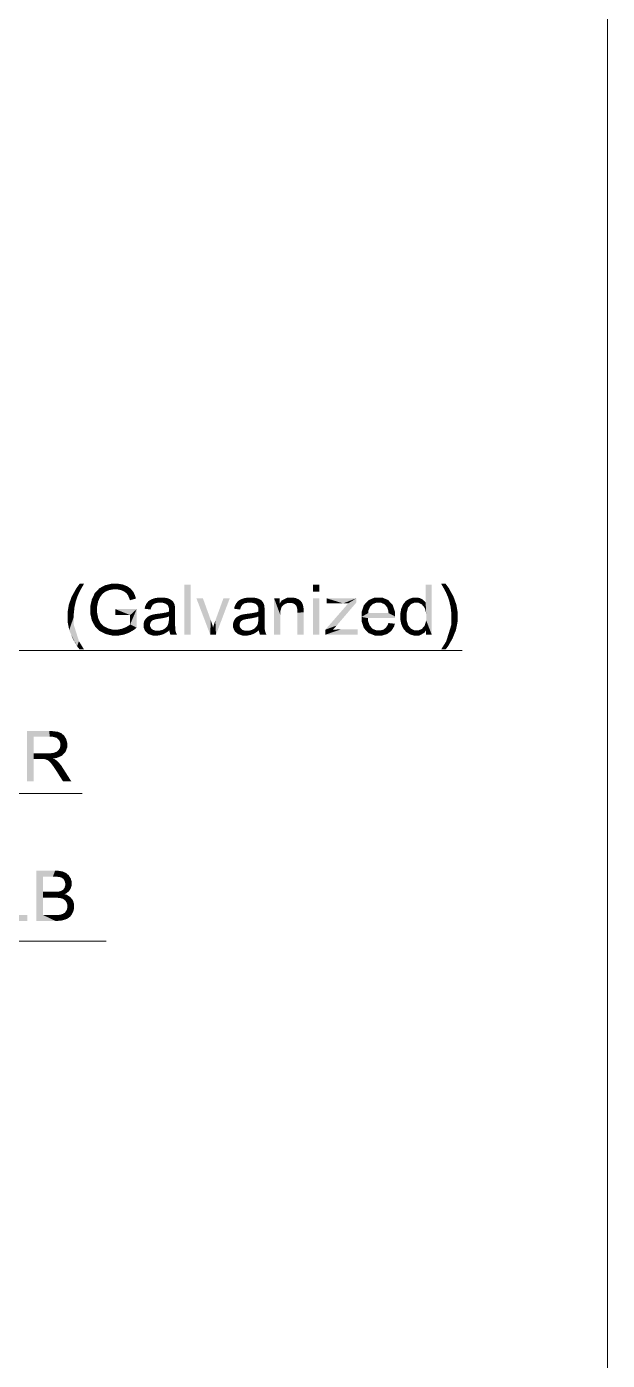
# Model space of a CAD drawing. Header units: millimetres. Extents: x 2 to 579, y 1 to 405.
# Drawn here: x 256.99 to 266.99, y 104.01 to 126.98 of the extents above; entities that cross this region are included whole.
import ezdxf

# ---------------------------------------------------------------- set-up
doc = ezdxf.new("R2010")
doc.units = ezdxf.units.MM
doc.linetypes.add('XKITLINE00', pattern=[0])
doc.layers.add('LinkedObject', color=7, linetype='Continuous', lineweight=0)

# ---------------------------------------------------------------- blocks, each defined once
blk = doc.blocks.new('*A4')
at = {"layer": 'LinkedObject'}
for points in [[(257.736, 117.085), (257.864, 117.167), (257.835, 117.082)], [(257.763, 117.16), (257.864, 117.167), (257.736, 117.085)], [(257.882, 117.207), (257.763, 117.16), (257.845, 117.308)], [(257.864, 117.167), (257.763, 117.16), (257.882, 117.207)], [(257.94, 117.321), (257.845, 117.308), (257.9, 117.382)], [(257.893, 117.233), (257.845, 117.308), (257.94, 117.321)], [(257.882, 117.207), (257.845, 117.308), (257.893, 117.233)], [(257.94, 117.321), (257.9, 117.382), (257.976, 117.382)], [(258.136, 117.168), (258.083, 116.995), (258.11, 117.113)], [(258.217, 117.073), (258.083, 116.995), (258.136, 117.168)], [(258.288, 117.33), (258.136, 117.168), (258.238, 117.303)], [(258.352, 117.25), (258.136, 117.168), (258.288, 117.33)], [(258.238, 117.303), (258.136, 117.168), (258.162, 117.222)], [(258.306, 117.218), (258.136, 117.168), (258.352, 117.25)], [(258.288, 117.199), (258.136, 117.168), (258.306, 117.218)], [(258.271, 117.179), (258.136, 117.168), (258.288, 117.199)], [(258.243, 117.136), (258.136, 117.168), (258.271, 117.179)], [(258.136, 117.168), (258.243, 117.136), (258.234, 117.113)], [(258.217, 117.073), (258.136, 117.168), (258.234, 117.113)], [(258.451, 117.383), (258.288, 117.33), (258.337, 117.356)], [(258.477, 117.285), (258.288, 117.33), (258.451, 117.383)], [(258.288, 117.33), (258.38, 117.261), (258.352, 117.25)], [(258.38, 117.261), (258.288, 117.33), (258.409, 117.273)], [(258.409, 117.273), (258.288, 117.33), (258.477, 117.285)], [(258.516, 117.285), (258.451, 117.383), (258.516, 117.383)], [(258.477, 117.285), (258.451, 117.383), (258.516, 117.285)], [(258.516, 117.383), (258.549, 117.285), (258.516, 117.285)], [(258.563, 117.383), (258.549, 117.285), (258.516, 117.383)], [(258.549, 117.285), (258.563, 117.383), (258.608, 117.274)], [(258.685, 117.353), (258.563, 117.383), (258.647, 117.368)], [(258.608, 117.274), (258.563, 117.383), (258.685, 117.353)], [(258.608, 117.274), (258.685, 117.353), (258.635, 117.263)], [(258.685, 117.353), (258.662, 117.251), (258.635, 117.263)], [(258.662, 117.251), (258.685, 117.353), (258.703, 117.221)], [(258.782, 117.295), (258.685, 117.353), (258.723, 117.337)], [(258.804, 117.268), (258.685, 117.353), (258.782, 117.295)], [(258.703, 117.221), (258.685, 117.353), (258.804, 117.268)], [(258.703, 117.221), (258.804, 117.268), (258.718, 117.202)], [(258.804, 117.268), (258.732, 117.183), (258.718, 117.202)], [(258.732, 117.183), (258.804, 117.268), (258.756, 117.131)], [(258.756, 117.131), (258.804, 117.268), (258.858, 117.17)], [(258.756, 117.131), (258.858, 117.17), (258.766, 117.098)], [(258.766, 117.098), (258.858, 117.17), (258.869, 117.127)], [(258.858, 117.17), (258.804, 117.268), (258.826, 117.241)], [(259.811, 117.368), (259.705, 116.504), (259.705, 117.368)], [(259.811, 116.504), (259.705, 116.504), (259.811, 117.368)], [(262.027, 117.368), (261.92, 117.246), (261.92, 117.368)], [(262.027, 117.246), (261.92, 117.246), (262.027, 117.368)], [(263.964, 117.368), (263.858, 117.058), (263.858, 117.368)], [(263.964, 117.368), (263.868, 116.872), (263.858, 117.058)], [(263.868, 116.872), (263.964, 117.368), (263.964, 116.504)], [(264.201, 117.382), (264.161, 117.32), (264.125, 117.382)], [(264.161, 117.32), (264.201, 117.382), (264.209, 117.232)], [(264.209, 117.232), (264.201, 117.382), (264.257, 117.308)], [(264.209, 117.232), (264.257, 117.308), (264.22, 117.205)], [(264.22, 117.205), (264.257, 117.308), (264.238, 117.165)], [(264.238, 117.165), (264.257, 117.308), (264.338, 117.16)], [(257.812, 116.983), (257.691, 116.887), (257.714, 117.021)], [(257.8, 116.872), (257.691, 116.887), (257.812, 116.983)], [(257.825, 117.038), (257.714, 117.021), (257.736, 117.085)], [(257.812, 116.983), (257.714, 117.021), (257.825, 117.038)], [(257.825, 117.038), (257.736, 117.085), (257.835, 117.082)], [(258.201, 116.986), (258.083, 116.995), (258.217, 117.073)], [(258.083, 116.995), (258.201, 116.986), (258.083, 116.932)], [(258.083, 116.932), (258.201, 116.986), (258.201, 116.939)], [(258.201, 116.881), (258.083, 116.932), (258.201, 116.939)], [(258.516, 116.945), (258.77, 116.843), (258.516, 116.843)], [(258.882, 116.945), (258.77, 116.843), (258.516, 116.945)], [(258.77, 116.682), (258.882, 116.945), (258.882, 116.624)], [(258.77, 116.843), (258.882, 116.945), (258.77, 116.682)], [(259.065, 117.059), (259.019, 116.952), (259.049, 117.039)], [(259.157, 117.017), (259.019, 116.952), (259.065, 117.059)], [(259.049, 117.039), (259.019, 116.952), (259.026, 116.985)], [(259.131, 116.971), (259.019, 116.952), (259.157, 117.017)], [(259.019, 116.952), (259.131, 116.971), (259.123, 116.938)], [(259.082, 117.08), (259.193, 117.043), (259.065, 117.059)], [(259.157, 117.017), (259.065, 117.059), (259.175, 117.03)], [(259.175, 117.03), (259.065, 117.059), (259.193, 117.043)], [(259.129, 117.111), (259.193, 117.043), (259.082, 117.08)], [(259.159, 117.122), (259.193, 117.043), (259.129, 117.111)], [(259.261, 117.145), (259.159, 117.122), (259.19, 117.133)], [(259.248, 117.056), (259.159, 117.122), (259.261, 117.145)], [(259.193, 117.043), (259.159, 117.122), (259.248, 117.056)], [(259.248, 117.056), (259.261, 117.145), (259.286, 117.056)], [(259.286, 117.056), (259.261, 117.145), (259.326, 117.056)], [(259.301, 117.145), (259.326, 117.056), (259.261, 117.145)], [(259.406, 117.135), (259.301, 117.145), (259.341, 117.145)], [(259.431, 117.126), (259.301, 117.145), (259.406, 117.135)], [(259.386, 117.038), (259.301, 117.145), (259.431, 117.126)], [(259.326, 117.056), (259.301, 117.145), (259.386, 117.038)], [(259.386, 117.038), (259.431, 117.126), (259.406, 117.021)], [(259.406, 117.021), (259.431, 117.126), (259.421, 117.007)], [(259.431, 117.126), (259.436, 116.962), (259.421, 117.007)], [(259.505, 117.078), (259.436, 116.962), (259.431, 117.126)], [(259.493, 117.092), (259.431, 117.126), (259.456, 117.116)], [(259.505, 117.078), (259.431, 117.126), (259.493, 117.092)], [(259.517, 117.064), (259.436, 116.962), (259.505, 117.078)], [(259.533, 117.028), (259.436, 116.962), (259.517, 117.064)], [(259.538, 117.006), (259.436, 116.962), (259.533, 117.028)], [(259.436, 116.962), (259.538, 117.006), (259.541, 116.992)], [(259.436, 116.962), (259.541, 116.992), (259.436, 116.929)], [(259.436, 116.929), (259.541, 116.992), (259.436, 116.926)], [(259.436, 116.926), (259.541, 116.992), (259.436, 116.913)], [(259.436, 116.913), (259.541, 116.992), (259.436, 116.902)], [(259.436, 116.902), (259.541, 116.992), (259.436, 116.819)], [(259.543, 116.943), (259.436, 116.819), (259.541, 116.992)], [(259.543, 116.908), (259.436, 116.819), (259.543, 116.943)], [(260.023, 117.131), (260.149, 116.504), (259.911, 117.131)], [(260.158, 116.756), (260.149, 116.504), (260.023, 117.131)], [(260.485, 117.131), (260.237, 116.748), (260.376, 117.131)], [(260.248, 116.504), (260.237, 116.748), (260.485, 117.131)], [(260.607, 117.059), (260.56, 116.952), (260.591, 117.039)], [(260.699, 117.017), (260.56, 116.952), (260.607, 117.059)], [(260.591, 117.039), (260.56, 116.952), (260.567, 116.985)], [(260.673, 116.971), (260.56, 116.952), (260.699, 117.017)], [(260.56, 116.952), (260.673, 116.971), (260.664, 116.938)], [(260.623, 117.08), (260.734, 117.043), (260.607, 117.059)], [(260.699, 117.017), (260.607, 117.059), (260.717, 117.03)], [(260.717, 117.03), (260.607, 117.059), (260.734, 117.043)], [(260.67, 117.111), (260.734, 117.043), (260.623, 117.08)], [(260.701, 117.122), (260.734, 117.043), (260.67, 117.111)], [(260.802, 117.145), (260.701, 117.122), (260.731, 117.133)], [(260.79, 117.056), (260.701, 117.122), (260.802, 117.145)], [(260.734, 117.043), (260.701, 117.122), (260.79, 117.056)], [(260.79, 117.056), (260.802, 117.145), (260.827, 117.056)], [(260.827, 117.056), (260.802, 117.145), (260.867, 117.056)], [(260.843, 117.145), (260.867, 117.056), (260.802, 117.145)], [(260.948, 117.135), (260.843, 117.145), (260.883, 117.145)], [(260.973, 117.126), (260.843, 117.145), (260.948, 117.135)], [(260.927, 117.038), (260.843, 117.145), (260.973, 117.126)], [(260.867, 117.056), (260.843, 117.145), (260.927, 117.038)], [(260.927, 117.038), (260.973, 117.126), (260.948, 117.021)], [(260.948, 117.021), (260.973, 117.126), (260.963, 117.007)], [(260.973, 117.126), (260.978, 116.962), (260.963, 117.007)], [(261.046, 117.078), (260.978, 116.962), (260.973, 117.126)], [(261.035, 117.092), (260.973, 117.126), (260.998, 117.116)], [(261.046, 117.078), (260.973, 117.126), (261.035, 117.092)], [(260.978, 116.926), (261.082, 116.992), (260.977, 116.913)], [(260.977, 116.913), (261.082, 116.992), (260.977, 116.902)], [(260.977, 116.902), (261.082, 116.992), (260.978, 116.819)], [(261.058, 117.064), (260.978, 116.962), (261.046, 117.078)], [(261.075, 117.028), (260.978, 116.962), (261.058, 117.064)], [(261.079, 117.006), (260.978, 116.962), (261.075, 117.028)], [(260.978, 116.962), (261.079, 117.006), (261.082, 116.992)], [(260.978, 116.962), (261.082, 116.992), (260.978, 116.929)], [(260.978, 116.929), (261.082, 116.992), (260.978, 116.926)], [(261.085, 116.943), (260.978, 116.819), (261.082, 116.992)], [(261.085, 116.908), (260.978, 116.819), (261.085, 116.943)], [(261.249, 117.131), (261.355, 116.846), (261.249, 116.504)], [(261.355, 116.846), (261.249, 117.131), (261.355, 116.907)], [(261.38, 116.988), (261.249, 117.131), (261.345, 117.042)], [(261.355, 116.907), (261.249, 117.131), (261.38, 116.988)], [(261.345, 117.042), (261.249, 117.131), (261.345, 117.131)], [(261.379, 117.093), (261.429, 117.031), (261.345, 117.042)], [(261.345, 117.042), (261.429, 117.031), (261.38, 116.988)], [(261.544, 117.145), (261.379, 117.093), (261.479, 117.145)], [(261.487, 117.053), (261.379, 117.093), (261.544, 117.145)], [(261.429, 117.031), (261.379, 117.093), (261.487, 117.053)], [(261.487, 117.053), (261.544, 117.145), (261.521, 117.053)], [(261.521, 117.053), (261.544, 117.145), (261.542, 117.053)], [(261.544, 117.145), (261.579, 117.043), (261.542, 117.053)], [(261.572, 117.145), (261.579, 117.043), (261.544, 117.145)], [(261.624, 117.134), (261.579, 117.043), (261.572, 117.145)], [(261.647, 117.124), (261.579, 117.043), (261.624, 117.134)], [(261.579, 117.043), (261.647, 117.124), (261.595, 117.034)], [(261.647, 117.124), (261.61, 117.024), (261.595, 117.034)], [(261.61, 117.024), (261.647, 117.124), (261.632, 116.999)], [(261.632, 116.999), (261.647, 117.124), (261.718, 117.071)], [(261.718, 117.071), (261.638, 116.982), (261.632, 116.999)], [(261.73, 117.054), (261.638, 116.982), (261.718, 117.071)], [(261.746, 117.015), (261.638, 116.982), (261.73, 117.054)], [(261.638, 116.982), (261.746, 117.015), (261.644, 116.966)], [(261.644, 116.966), (261.746, 117.015), (261.751, 116.992)], [(261.751, 116.992), (261.651, 116.918), (261.644, 116.966)], [(261.706, 117.087), (261.647, 117.124), (261.671, 117.114)], [(261.718, 117.071), (261.647, 117.124), (261.706, 117.087)], [(261.754, 116.978), (261.651, 116.918), (261.751, 116.992)], [(261.757, 116.926), (261.651, 116.918), (261.754, 116.978)], [(262.027, 117.131), (261.92, 116.504), (261.92, 117.131)], [(262.027, 116.504), (261.92, 116.504), (262.027, 117.131)], [(262.666, 117.131), (262.131, 116.591), (262.529, 117.048)], [(262.666, 117.06), (262.131, 116.591), (262.666, 117.131)], [(262.327, 116.663), (262.131, 116.591), (262.666, 117.06)], [(262.155, 117.131), (262.41, 117.044), (262.155, 117.044)], [(262.436, 117.044), (262.155, 117.131), (262.666, 117.131)], [(262.41, 117.044), (262.155, 117.131), (262.436, 117.044)], [(262.436, 117.044), (262.666, 117.131), (262.495, 117.046)], [(262.495, 117.046), (262.666, 117.131), (262.529, 117.048)], [(262.836, 117.057), (262.755, 116.891), (262.795, 117.014)], [(262.9, 116.984), (262.755, 116.891), (262.836, 117.057)], [(262.872, 116.918), (262.755, 116.891), (262.9, 116.984)], [(262.982, 117.145), (262.836, 117.057), (262.877, 117.101)], [(263.047, 117.145), (262.836, 117.057), (262.982, 117.145)], [(263.011, 117.057), (262.836, 117.057), (263.047, 117.145)], [(262.836, 117.057), (262.925, 117.008), (262.9, 116.984)], [(262.925, 117.008), (262.836, 117.057), (262.95, 117.033)], [(262.95, 117.033), (262.836, 117.057), (263.011, 117.057)], [(263.011, 117.057), (263.047, 117.145), (263.048, 117.057)], [(263.047, 117.145), (263.088, 117.057), (263.048, 117.057)], [(263.212, 117.102), (263.047, 117.145), (263.11, 117.145)], [(263.252, 117.059), (263.047, 117.145), (263.212, 117.102)], [(263.153, 117.027), (263.047, 117.145), (263.252, 117.059)], [(263.088, 117.057), (263.047, 117.145), (263.153, 117.027)], [(263.153, 117.027), (263.252, 117.059), (263.179, 116.996)], [(263.252, 117.059), (263.195, 116.976), (263.179, 116.996)], [(263.195, 116.976), (263.252, 117.059), (263.215, 116.917)], [(263.215, 116.917), (263.252, 117.059), (263.331, 116.896)], [(263.331, 116.896), (263.252, 117.059), (263.291, 117.016)], [(263.453, 116.987), (263.422, 116.817), (263.437, 116.949)], [(263.554, 116.97), (263.422, 116.817), (263.453, 116.987)], [(263.531, 116.879), (263.422, 116.817), (263.554, 116.97)], [(263.437, 116.949), (263.422, 116.817), (263.422, 116.864)], [(263.469, 117.025), (263.578, 116.999), (263.453, 116.987)], [(263.453, 116.987), (263.578, 116.999), (263.554, 116.97)], [(263.515, 117.084), (263.578, 116.999), (263.469, 117.025)], [(263.602, 117.028), (263.515, 117.084), (263.547, 117.104)], [(263.578, 116.999), (263.515, 117.084), (263.602, 117.028)], [(263.578, 117.124), (263.661, 117.056), (263.547, 117.104)], [(263.547, 117.104), (263.661, 117.056), (263.602, 117.028)], [(263.647, 117.145), (263.661, 117.056), (263.578, 117.124)], [(263.686, 117.145), (263.661, 117.056), (263.647, 117.145)], [(263.661, 117.056), (263.686, 117.145), (263.696, 117.056)], [(263.686, 117.145), (263.732, 117.056), (263.696, 117.056)], [(263.714, 117.145), (263.732, 117.056), (263.686, 117.145)], [(263.764, 117.133), (263.732, 117.056), (263.714, 117.145)], [(263.786, 117.121), (263.732, 117.056), (263.764, 117.133)], [(263.786, 117.121), (263.793, 117.026), (263.732, 117.056)], [(263.808, 117.109), (263.793, 117.026), (263.786, 117.121)], [(263.844, 117.077), (263.793, 117.026), (263.808, 117.109)], [(263.858, 117.058), (263.793, 117.026), (263.844, 117.077)], [(263.793, 117.026), (263.858, 117.058), (263.818, 116.996)], [(263.818, 116.996), (263.858, 117.058), (263.843, 116.966)], [(263.858, 117.058), (263.868, 116.872), (263.843, 116.966)], [(264.238, 117.165), (264.338, 117.16), (264.266, 117.08)], [(264.266, 117.08), (264.338, 117.16), (264.365, 117.085)], [(264.266, 117.08), (264.365, 117.085), (264.276, 117.036)], [(264.276, 117.036), (264.365, 117.085), (264.289, 116.981)], [(264.289, 116.981), (264.365, 117.085), (264.388, 117.021)], [(264.289, 116.981), (264.388, 117.021), (264.301, 116.872)], [(264.301, 116.872), (264.388, 117.021), (264.41, 116.887)], [(257.691, 116.887), (257.8, 116.872), (257.691, 116.817)], [(257.691, 116.817), (257.8, 116.872), (257.8, 116.816)], [(257.691, 116.817), (257.8, 116.816), (257.691, 116.737)], [(257.691, 116.737), (257.8, 116.816), (257.721, 116.584)], [(257.721, 116.584), (257.8, 116.816), (257.752, 116.509)], [(257.752, 116.509), (257.8, 116.816), (257.8, 116.675)], [(258.083, 116.932), (258.136, 116.702), (258.083, 116.869)], [(258.201, 116.881), (258.136, 116.702), (258.083, 116.932)], [(258.083, 116.869), (258.136, 116.702), (258.11, 116.753)], [(258.221, 116.785), (258.136, 116.702), (258.201, 116.881)], [(258.136, 116.702), (258.221, 116.785), (258.24, 116.746)], [(258.26, 116.707), (258.136, 116.702), (258.24, 116.746)], [(258.26, 116.707), (258.293, 116.544), (258.136, 116.702)], [(258.318, 116.649), (258.293, 116.544), (258.26, 116.707)], [(259.022, 116.754), (259.001, 116.67), (259.011, 116.735)], [(259.121, 116.712), (259.001, 116.67), (259.022, 116.754)], [(259.011, 116.735), (259.001, 116.67), (259.001, 116.693)], [(259.114, 116.686), (259.001, 116.67), (259.121, 116.712)], [(259.032, 116.773), (259.129, 116.723), (259.022, 116.754)], [(259.022, 116.754), (259.129, 116.723), (259.121, 116.712)], [(259.059, 116.803), (259.129, 116.723), (259.032, 116.773)], [(259.136, 116.734), (259.059, 116.803), (259.076, 116.815)], [(259.129, 116.723), (259.059, 116.803), (259.136, 116.734)], [(259.093, 116.826), (259.157, 116.752), (259.076, 116.815)], [(259.076, 116.815), (259.157, 116.752), (259.136, 116.734)], [(259.131, 116.843), (259.157, 116.752), (259.093, 116.826)], [(259.153, 116.849), (259.157, 116.752), (259.131, 116.843)], [(259.168, 116.853), (259.184, 116.763), (259.153, 116.849)], [(259.157, 116.752), (259.153, 116.849), (259.171, 116.757)], [(259.171, 116.757), (259.153, 116.849), (259.184, 116.763)], [(259.215, 116.861), (259.23, 116.774), (259.168, 116.853)], [(259.168, 116.853), (259.23, 116.774), (259.184, 116.763)], [(259.247, 116.865), (259.263, 116.779), (259.215, 116.861)], [(259.215, 116.861), (259.263, 116.779), (259.23, 116.774)], [(259.311, 116.873), (259.321, 116.787), (259.247, 116.865)], [(259.247, 116.865), (259.321, 116.787), (259.263, 116.779)], [(259.405, 116.891), (259.436, 116.819), (259.311, 116.873)], [(259.311, 116.873), (259.436, 116.819), (259.321, 116.787)], [(259.321, 116.787), (259.436, 116.819), (259.407, 116.807)], [(259.436, 116.902), (259.436, 116.819), (259.405, 116.891)], [(259.427, 116.692), (259.543, 116.767), (259.543, 116.693)], [(259.436, 116.745), (259.543, 116.767), (259.427, 116.692)], [(259.543, 116.908), (259.436, 116.78), (259.436, 116.819)], [(259.543, 116.767), (259.436, 116.78), (259.543, 116.908)], [(259.543, 116.767), (259.436, 116.745), (259.436, 116.78)], [(260.169, 116.725), (260.149, 116.504), (260.158, 116.756)], [(260.189, 116.662), (260.149, 116.504), (260.169, 116.725)], [(260.225, 116.714), (260.248, 116.504), (260.205, 116.654)], [(260.237, 116.748), (260.248, 116.504), (260.225, 116.714)], [(260.563, 116.754), (260.542, 116.67), (260.553, 116.735)], [(260.663, 116.712), (260.542, 116.67), (260.563, 116.754)], [(260.553, 116.735), (260.542, 116.67), (260.542, 116.693)], [(260.655, 116.686), (260.542, 116.67), (260.663, 116.712)], [(260.573, 116.773), (260.67, 116.723), (260.563, 116.754)], [(260.563, 116.754), (260.67, 116.723), (260.663, 116.712)], [(260.601, 116.803), (260.67, 116.723), (260.573, 116.773)], [(260.677, 116.734), (260.601, 116.803), (260.618, 116.815)], [(260.67, 116.723), (260.601, 116.803), (260.677, 116.734)], [(260.635, 116.826), (260.698, 116.752), (260.618, 116.815)], [(260.618, 116.815), (260.698, 116.752), (260.677, 116.734)], [(260.673, 116.843), (260.698, 116.752), (260.635, 116.826)], [(260.694, 116.849), (260.698, 116.752), (260.673, 116.843)], [(260.71, 116.853), (260.725, 116.763), (260.694, 116.849)], [(260.698, 116.752), (260.694, 116.849), (260.712, 116.757)], [(260.712, 116.757), (260.694, 116.849), (260.725, 116.763)], [(260.757, 116.861), (260.772, 116.774), (260.71, 116.853)], [(260.71, 116.853), (260.772, 116.774), (260.725, 116.763)], [(260.788, 116.865), (260.804, 116.779), (260.757, 116.861)], [(260.757, 116.861), (260.804, 116.779), (260.772, 116.774)], [(260.852, 116.873), (260.862, 116.787), (260.788, 116.865)], [(260.788, 116.865), (260.862, 116.787), (260.804, 116.779)], [(260.947, 116.891), (260.978, 116.819), (260.852, 116.873)], [(260.852, 116.873), (260.978, 116.819), (260.862, 116.787)], [(260.862, 116.787), (260.978, 116.819), (260.949, 116.807)], [(260.977, 116.902), (260.978, 116.819), (260.947, 116.891)], [(260.968, 116.692), (261.085, 116.767), (261.085, 116.693)], [(260.977, 116.745), (261.085, 116.767), (260.968, 116.692)], [(261.085, 116.908), (260.977, 116.78), (260.978, 116.819)], [(261.085, 116.767), (260.977, 116.78), (261.085, 116.908)], [(261.085, 116.767), (260.977, 116.745), (260.977, 116.78)], [(261.249, 116.504), (261.355, 116.846), (261.355, 116.504)], [(261.757, 116.926), (261.651, 116.885), (261.651, 116.918)], [(261.757, 116.889), (261.651, 116.885), (261.757, 116.926)], [(261.651, 116.504), (261.757, 116.889), (261.757, 116.504)], [(261.651, 116.885), (261.757, 116.889), (261.651, 116.504)], [(262.755, 116.891), (262.872, 116.918), (262.87, 116.878)], [(262.87, 116.878), (262.755, 116.812), (262.755, 116.891)], [(262.87, 116.878), (263.331, 116.819), (262.755, 116.812)], [(263.331, 116.814), (262.755, 116.812), (263.331, 116.819)], [(263.331, 116.8), (262.755, 116.812), (263.331, 116.814)], [(262.755, 116.812), (262.835, 116.575), (262.755, 116.736)], [(262.867, 116.739), (262.835, 116.575), (262.755, 116.812)], [(262.867, 116.739), (262.755, 116.812), (262.864, 116.79)], [(263.331, 116.79), (262.755, 116.812), (263.331, 116.8)], [(262.864, 116.79), (262.755, 116.812), (263.331, 116.79)], [(262.755, 116.736), (262.835, 116.575), (262.795, 116.617)], [(262.896, 116.66), (262.835, 116.575), (262.867, 116.739)], [(263.219, 116.878), (263.331, 116.819), (262.87, 116.878)], [(263.328, 116.693), (263.206, 116.673), (263.218, 116.706)], [(263.215, 116.917), (263.331, 116.896), (263.219, 116.878)], [(263.331, 116.819), (263.219, 116.878), (263.331, 116.896)], [(263.422, 116.817), (263.531, 116.879), (263.531, 116.817)], [(263.422, 116.817), (263.531, 116.757), (263.422, 116.769)], [(263.531, 116.757), (263.422, 116.817), (263.531, 116.817)], [(263.422, 116.769), (263.531, 116.757), (263.439, 116.684)], [(263.439, 116.684), (263.531, 116.757), (263.456, 116.647)], [(263.456, 116.647), (263.531, 116.757), (263.556, 116.667)], [(263.868, 116.75), (263.964, 116.504), (263.843, 116.663)], [(263.868, 116.872), (263.964, 116.504), (263.868, 116.808)], [(263.868, 116.808), (263.964, 116.504), (263.868, 116.75)], [(264.301, 116.816), (264.41, 116.887), (264.41, 116.817)], [(264.301, 116.872), (264.41, 116.887), (264.301, 116.816)], [(264.301, 116.816), (264.41, 116.817), (264.301, 116.675)], [(264.41, 116.737), (264.301, 116.675), (264.41, 116.817)], [(264.38, 116.584), (264.301, 116.675), (264.41, 116.737)], [(257.8, 116.675), (257.856, 116.306), (257.752, 116.509)], [(257.752, 116.509), (257.856, 116.306), (257.782, 116.435)], [(257.888, 116.392), (257.856, 116.306), (257.8, 116.675)], [(258.136, 116.702), (258.293, 116.544), (258.163, 116.65)], [(258.163, 116.65), (258.293, 116.544), (258.241, 116.571)], [(258.293, 116.544), (258.318, 116.649), (258.356, 116.63)], [(258.394, 116.611), (258.293, 116.544), (258.356, 116.63)], [(258.394, 116.611), (258.525, 116.49), (258.293, 116.544)], [(258.293, 116.544), (258.525, 116.49), (258.345, 116.517)], [(258.345, 116.517), (258.525, 116.49), (258.461, 116.49)], [(258.475, 116.592), (258.525, 116.49), (258.394, 116.611)], [(258.525, 116.49), (258.475, 116.592), (258.518, 116.592)], [(258.518, 116.592), (258.572, 116.49), (258.525, 116.49)], [(258.555, 116.592), (258.572, 116.49), (258.518, 116.592)], [(258.627, 116.607), (258.664, 116.507), (258.555, 116.592)], [(258.555, 116.592), (258.664, 116.507), (258.572, 116.49)], [(258.709, 116.523), (258.627, 116.607), (258.663, 116.621)], [(258.664, 116.507), (258.627, 116.607), (258.709, 116.523)], [(258.698, 116.635), (258.753, 116.54), (258.663, 116.621)], [(258.663, 116.621), (258.753, 116.54), (258.709, 116.523)], [(258.752, 116.666), (258.882, 116.624), (258.698, 116.635)], [(258.698, 116.635), (258.882, 116.624), (258.753, 116.54)], [(258.77, 116.682), (258.882, 116.624), (258.752, 116.666)], [(258.753, 116.54), (258.882, 116.624), (258.84, 116.591)], [(259.001, 116.67), (259.114, 116.686), (259.114, 116.672)], [(259.114, 116.651), (259.001, 116.67), (259.114, 116.672)], [(259.001, 116.67), (259.114, 116.651), (259.001, 116.63)], [(259.001, 116.63), (259.114, 116.651), (259.028, 116.566)], [(259.028, 116.566), (259.114, 116.651), (259.056, 116.541)], [(259.056, 116.541), (259.114, 116.651), (259.13, 116.616)], [(259.13, 116.616), (259.084, 116.516), (259.056, 116.541)], [(259.146, 116.602), (259.084, 116.516), (259.13, 116.616)], [(259.162, 116.588), (259.084, 116.516), (259.146, 116.602)], [(259.084, 116.516), (259.162, 116.588), (259.163, 116.49)], [(259.214, 116.49), (259.162, 116.588), (259.209, 116.573)], [(259.163, 116.49), (259.162, 116.588), (259.214, 116.49)], [(259.209, 116.573), (259.246, 116.49), (259.214, 116.49)], [(259.24, 116.573), (259.246, 116.49), (259.209, 116.573)], [(259.27, 116.573), (259.246, 116.49), (259.24, 116.573)], [(259.246, 116.49), (259.27, 116.573), (259.304, 116.501)], [(259.331, 116.511), (259.27, 116.573), (259.325, 116.587)], [(259.304, 116.501), (259.27, 116.573), (259.331, 116.511)], [(259.445, 116.581), (259.325, 116.587), (259.349, 116.6)], [(259.415, 116.556), (259.325, 116.587), (259.445, 116.581)], [(259.358, 116.521), (259.325, 116.587), (259.415, 116.556)], [(259.331, 116.511), (259.325, 116.587), (259.358, 116.521)], [(259.372, 116.614), (259.547, 116.599), (259.349, 116.6)], [(259.547, 116.599), (259.445, 116.581), (259.349, 116.6)], [(259.372, 116.614), (259.543, 116.693), (259.547, 116.599)], [(259.407, 116.65), (259.543, 116.693), (259.372, 116.614)], [(259.419, 116.674), (259.543, 116.693), (259.407, 116.65)], [(259.543, 116.693), (259.419, 116.674), (259.427, 116.692)], [(259.445, 116.581), (259.547, 116.599), (259.447, 116.559)], [(259.447, 116.559), (259.547, 116.599), (259.55, 116.58)], [(259.55, 116.58), (259.458, 116.521), (259.447, 116.559)], [(259.554, 116.56), (259.458, 116.521), (259.55, 116.58)], [(259.554, 116.56), (259.466, 116.504), (259.458, 116.521)], [(259.567, 116.522), (259.466, 116.504), (259.554, 116.56)], [(259.466, 116.504), (259.567, 116.522), (259.577, 116.504)], [(260.198, 116.629), (260.149, 116.504), (260.189, 116.662)], [(260.198, 116.629), (260.248, 116.504), (260.149, 116.504)], [(260.205, 116.654), (260.248, 116.504), (260.198, 116.629)], [(260.542, 116.67), (260.655, 116.686), (260.655, 116.672)], [(260.655, 116.651), (260.542, 116.67), (260.655, 116.672)], [(260.542, 116.67), (260.655, 116.651), (260.542, 116.63)], [(260.542, 116.63), (260.655, 116.651), (260.57, 116.566)], [(260.57, 116.566), (260.655, 116.651), (260.597, 116.541)], [(260.597, 116.541), (260.655, 116.651), (260.671, 116.616)], [(260.671, 116.616), (260.625, 116.516), (260.597, 116.541)], [(260.687, 116.602), (260.625, 116.516), (260.671, 116.616)], [(260.703, 116.588), (260.625, 116.516), (260.687, 116.602)], [(260.625, 116.516), (260.703, 116.588), (260.704, 116.49)], [(260.756, 116.49), (260.703, 116.588), (260.75, 116.573)], [(260.704, 116.49), (260.703, 116.588), (260.756, 116.49)], [(260.75, 116.573), (260.787, 116.49), (260.756, 116.49)], [(260.781, 116.573), (260.787, 116.49), (260.75, 116.573)], [(260.812, 116.573), (260.787, 116.49), (260.781, 116.573)], [(260.787, 116.49), (260.812, 116.573), (260.845, 116.501)], [(260.873, 116.511), (260.812, 116.573), (260.866, 116.587)], [(260.845, 116.501), (260.812, 116.573), (260.873, 116.511)], [(260.986, 116.581), (260.866, 116.587), (260.89, 116.6)], [(260.957, 116.556), (260.866, 116.587), (260.986, 116.581)], [(260.9, 116.521), (260.866, 116.587), (260.957, 116.556)], [(260.873, 116.511), (260.866, 116.587), (260.9, 116.521)], [(260.914, 116.614), (261.088, 116.599), (260.89, 116.6)], [(261.088, 116.599), (260.986, 116.581), (260.89, 116.6)], [(260.914, 116.614), (261.085, 116.693), (261.088, 116.599)], [(260.949, 116.65), (261.085, 116.693), (260.914, 116.614)], [(260.96, 116.674), (261.085, 116.693), (260.949, 116.65)], [(261.085, 116.693), (260.96, 116.674), (260.968, 116.692)], [(260.986, 116.581), (261.088, 116.599), (260.989, 116.559)], [(260.989, 116.559), (261.088, 116.599), (261.092, 116.58)], [(261.092, 116.58), (260.999, 116.521), (260.989, 116.559)], [(261.095, 116.56), (260.999, 116.521), (261.092, 116.58)], [(261.095, 116.56), (261.008, 116.504), (260.999, 116.521)], [(261.108, 116.522), (261.008, 116.504), (261.095, 116.56)], [(261.008, 116.504), (261.108, 116.522), (261.118, 116.504)], [(262.327, 116.663), (262.131, 116.504), (262.131, 116.591)], [(262.262, 116.591), (262.131, 116.504), (262.327, 116.663)], [(262.131, 116.504), (262.396, 116.596), (262.685, 116.504)], [(262.396, 116.596), (262.131, 116.504), (262.365, 116.596)], [(262.365, 116.596), (262.131, 116.504), (262.298, 116.593)], [(262.298, 116.593), (262.131, 116.504), (262.262, 116.591)], [(262.685, 116.504), (262.396, 116.596), (262.685, 116.596)], [(262.835, 116.575), (262.896, 116.66), (262.875, 116.533)], [(262.922, 116.632), (262.875, 116.533), (262.896, 116.66)], [(262.948, 116.605), (262.875, 116.533), (262.922, 116.632)], [(262.948, 116.605), (263.053, 116.49), (262.875, 116.533)], [(262.875, 116.533), (263.053, 116.49), (262.984, 116.49)], [(263.014, 116.578), (263.053, 116.49), (262.948, 116.605)], [(263.053, 116.578), (263.053, 116.49), (263.014, 116.578)], [(263.082, 116.578), (263.232, 116.544), (263.053, 116.49)], [(263.082, 116.578), (263.053, 116.49), (263.053, 116.578)], [(263.053, 116.49), (263.232, 116.544), (263.107, 116.49)], [(263.132, 116.593), (263.232, 116.544), (263.082, 116.578)], [(263.107, 116.49), (263.232, 116.544), (263.197, 116.517)], [(263.152, 116.608), (263.267, 116.57), (263.132, 116.593)], [(263.232, 116.544), (263.132, 116.593), (263.267, 116.57)], [(263.173, 116.624), (263.267, 116.57), (263.152, 116.608)], [(263.173, 116.624), (263.328, 116.693), (263.267, 116.57)], [(263.206, 116.673), (263.328, 116.693), (263.173, 116.624)], [(263.267, 116.57), (263.328, 116.693), (263.315, 116.645)], [(263.556, 116.667), (263.522, 116.552), (263.456, 116.647)], [(263.456, 116.647), (263.522, 116.552), (263.474, 116.61)], [(263.581, 116.637), (263.522, 116.552), (263.556, 116.667)], [(263.522, 116.552), (263.581, 116.637), (263.554, 116.532)], [(263.554, 116.532), (263.581, 116.637), (263.607, 116.607)], [(263.607, 116.607), (263.691, 116.49), (263.554, 116.532)], [(263.554, 116.532), (263.691, 116.49), (263.585, 116.511)], [(263.585, 116.511), (263.691, 116.49), (263.654, 116.49)], [(263.667, 116.578), (263.691, 116.49), (263.607, 116.607)], [(263.691, 116.49), (263.667, 116.578), (263.701, 116.578)], [(263.691, 116.49), (263.866, 116.584), (263.749, 116.49)], [(263.736, 116.578), (263.866, 116.584), (263.691, 116.49)], [(263.736, 116.578), (263.691, 116.49), (263.701, 116.578)], [(263.795, 116.606), (263.866, 116.584), (263.736, 116.578)], [(263.749, 116.49), (263.866, 116.584), (263.836, 116.537)], [(263.866, 116.584), (263.795, 116.606), (263.819, 116.635)], [(263.843, 116.663), (263.866, 116.584), (263.819, 116.635)], [(263.843, 116.663), (263.964, 116.504), (263.866, 116.584)], [(263.866, 116.584), (263.964, 116.504), (263.866, 116.504)], [(264.301, 116.675), (264.349, 116.509), (264.213, 116.392)], [(264.213, 116.392), (264.349, 116.509), (264.245, 116.306)], [(264.245, 116.306), (264.349, 116.509), (264.319, 116.435)], [(264.349, 116.509), (264.301, 116.675), (264.38, 116.584)], [(257.856, 116.306), (257.888, 116.392), (257.9, 116.25)], [(257.9, 116.25), (257.888, 116.392), (257.976, 116.25)], [(264.213, 116.392), (264.245, 116.306), (264.125, 116.25)], [(264.125, 116.25), (264.245, 116.306), (264.201, 116.25)], [(257.11, 114.462), (256.996, 113.979), (256.996, 114.843)], [(256.996, 114.843), (257.11, 114.748), (257.11, 114.462)], [(257.383, 114.748), (256.996, 114.843), (257.379, 114.843)], [(257.11, 114.748), (256.996, 114.843), (257.383, 114.748)], [(257.379, 114.843), (257.431, 114.748), (257.383, 114.748)], [(257.524, 114.832), (257.379, 114.843), (257.436, 114.843)], [(257.554, 114.82), (257.379, 114.843), (257.524, 114.832)], [(257.502, 114.729), (257.379, 114.843), (257.554, 114.82)], [(257.431, 114.748), (257.379, 114.843), (257.502, 114.729)], [(257.554, 114.82), (257.524, 114.709), (257.502, 114.729)], [(257.584, 114.808), (257.524, 114.709), (257.554, 114.82)], [(257.524, 114.709), (257.584, 114.808), (257.546, 114.689)], [(257.546, 114.689), (257.584, 114.808), (257.65, 114.738)], [(257.65, 114.738), (257.568, 114.639), (257.546, 114.689)], [(257.668, 114.708), (257.568, 114.639), (257.65, 114.738)], [(257.686, 114.643), (257.568, 114.639), (257.668, 114.708)], [(257.686, 114.608), (257.568, 114.639), (257.686, 114.643)], [(257.568, 114.639), (257.686, 114.608), (257.568, 114.608)], [(257.65, 114.738), (257.584, 114.808), (257.632, 114.767)], [(257.11, 114.462), (257.11, 114.363), (256.996, 113.979)], [(257.243, 114.363), (257.11, 114.462), (257.356, 114.462)], [(257.11, 114.363), (257.11, 114.462), (257.243, 114.363)], [(257.243, 114.363), (257.356, 114.462), (257.265, 114.363)], [(257.265, 114.363), (257.356, 114.462), (257.297, 114.361)], [(257.297, 114.361), (257.356, 114.462), (257.306, 114.359)], [(257.306, 114.359), (257.356, 114.462), (257.319, 114.356)], [(257.319, 114.356), (257.356, 114.462), (257.346, 114.344)], [(257.346, 114.344), (257.356, 114.462), (257.395, 114.462)], [(257.346, 114.344), (257.395, 114.462), (257.358, 114.336)], [(257.395, 114.462), (257.443, 114.372), (257.358, 114.336)], [(257.456, 114.47), (257.443, 114.372), (257.395, 114.462)], [(257.443, 114.372), (257.456, 114.47), (257.505, 114.381)], [(257.478, 114.479), (257.626, 114.453), (257.456, 114.47)], [(257.597, 114.421), (257.456, 114.47), (257.626, 114.453)], [(257.505, 114.381), (257.456, 114.47), (257.597, 114.421)], [(257.5, 114.487), (257.626, 114.453), (257.478, 114.479)], [(257.626, 114.453), (257.5, 114.487), (257.534, 114.513)], [(257.545, 114.53), (257.626, 114.453), (257.534, 114.513)], [(257.557, 114.548), (257.626, 114.453), (257.545, 114.53)], [(257.557, 114.548), (257.686, 114.608), (257.626, 114.453)], [(257.568, 114.587), (257.686, 114.608), (257.557, 114.548)], [(257.686, 114.608), (257.568, 114.587), (257.568, 114.608)], [(257.626, 114.453), (257.686, 114.608), (257.656, 114.484)], [(257.656, 114.484), (257.686, 114.608), (257.686, 114.562)], [(256.996, 113.979), (257.11, 114.363), (257.11, 113.979)], [(257.358, 114.336), (257.443, 114.372), (257.371, 114.328)], [(257.443, 114.372), (257.4, 114.299), (257.371, 114.328)], [(257.465, 114.362), (257.4, 114.299), (257.443, 114.372)], [(257.4, 114.299), (257.465, 114.362), (257.416, 114.278)], [(257.416, 114.278), (257.465, 114.362), (257.432, 114.258)], [(257.432, 114.258), (257.465, 114.362), (257.512, 114.33)], [(257.512, 114.33), (257.474, 114.198), (257.432, 114.258)], [(257.512, 114.33), (257.465, 114.362), (257.5, 114.34)], [(257.537, 114.307), (257.474, 114.198), (257.512, 114.33)], [(257.584, 114.249), (257.474, 114.198), (257.537, 114.307)], [(257.474, 114.198), (257.584, 114.249), (257.499, 114.159)], [(257.499, 114.159), (257.584, 114.249), (257.606, 114.215)], [(257.499, 114.159), (257.606, 114.215), (257.613, 113.979)], [(257.613, 113.979), (257.606, 114.215), (257.756, 113.979)], [(257.153, 112.439), (257.267, 111.974), (257.153, 111.575)], [(257.267, 112.076), (257.267, 111.974), (257.153, 112.439)], [(257.153, 112.439), (257.267, 112.337), (257.267, 112.076)], [(257.44, 112.337), (257.153, 112.439), (257.477, 112.439)], [(257.267, 112.337), (257.153, 112.439), (257.44, 112.337)], [(257.44, 112.337), (257.477, 112.439), (257.486, 112.337)], [(257.477, 112.439), (257.552, 112.331), (257.486, 112.337)], [(257.527, 112.439), (257.552, 112.331), (257.477, 112.439)], [(257.606, 112.426), (257.552, 112.331), (257.527, 112.439)], [(257.552, 112.331), (257.606, 112.426), (257.571, 112.325)], [(257.571, 112.325), (257.606, 112.426), (257.591, 112.319)], [(257.591, 112.319), (257.606, 112.426), (257.636, 112.413)], [(257.636, 112.413), (257.62, 112.297), (257.591, 112.319)], [(257.666, 112.4), (257.62, 112.297), (257.636, 112.413)], [(257.713, 112.359), (257.62, 112.297), (257.666, 112.4)], [(257.73, 112.332), (257.62, 112.297), (257.713, 112.359)], [(257.618, 112.114), (257.673, 112.05), (257.585, 112.093)], [(257.734, 112.114), (257.618, 112.114), (257.64, 112.144)], [(257.719, 112.089), (257.618, 112.114), (257.734, 112.114)], [(257.673, 112.05), (257.618, 112.114), (257.719, 112.089)], [(257.62, 112.297), (257.73, 112.332), (257.631, 112.28)], [(257.73, 112.332), (257.641, 112.264), (257.631, 112.28)], [(257.64, 112.144), (257.764, 112.218), (257.734, 112.114)], [(257.651, 112.182), (257.764, 112.218), (257.64, 112.144)], [(257.641, 112.264), (257.73, 112.332), (257.651, 112.226)], [(257.651, 112.226), (257.73, 112.332), (257.764, 112.218)], [(257.764, 112.218), (257.651, 112.205), (257.651, 112.226)], [(257.651, 112.205), (257.764, 112.218), (257.651, 112.182)], [(257.764, 112.248), (257.73, 112.332), (257.747, 112.305)], [(257.764, 112.218), (257.73, 112.332), (257.764, 112.248)], [(257.734, 112.114), (257.764, 112.218), (257.749, 112.138)], [(257.749, 112.138), (257.764, 112.218), (257.764, 112.19)], [(257.153, 111.575), (257.267, 111.974), (257.267, 111.677)], [(257.467, 111.974), (257.267, 112.076), (257.454, 112.076)], [(257.267, 111.974), (257.267, 112.076), (257.467, 111.974)], [(257.508, 111.974), (257.454, 112.076), (257.492, 112.076)], [(257.467, 111.974), (257.454, 112.076), (257.508, 111.974)], [(257.547, 112.081), (257.643, 112.035), (257.492, 112.076)], [(257.492, 112.076), (257.643, 112.035), (257.508, 111.974)], [(257.508, 111.974), (257.643, 112.035), (257.572, 111.967)], [(257.563, 112.086), (257.673, 112.05), (257.547, 112.081)], [(257.643, 112.035), (257.547, 112.081), (257.673, 112.05)], [(257.585, 112.093), (257.673, 112.05), (257.563, 112.086)], [(257.643, 112.035), (257.616, 111.953), (257.572, 111.967)], [(257.616, 111.953), (257.643, 112.035), (257.65, 111.928)], [(257.742, 111.984), (257.643, 112.035), (257.682, 112.023)], [(257.65, 111.928), (257.643, 112.035), (257.742, 111.984)], [(257.65, 111.928), (257.742, 111.984), (257.663, 111.91)], [(257.663, 111.91), (257.742, 111.984), (257.675, 111.892)], [(257.675, 111.892), (257.742, 111.984), (257.763, 111.956)], [(257.763, 111.956), (257.688, 111.85), (257.675, 111.892)], [(257.784, 111.929), (257.688, 111.85), (257.763, 111.956)], [(257.805, 111.863), (257.688, 111.85), (257.784, 111.929)], [(256.355, 111.575), (256.469, 111.677), (257, 111.575)], [(257, 111.575), (256.469, 111.677), (257, 111.677)], [(257.267, 111.677), (257.482, 111.575), (257.153, 111.575)], [(257.482, 111.677), (257.482, 111.575), (257.267, 111.677)], [(257.482, 111.677), (257.523, 111.575), (257.482, 111.575)], [(257.51, 111.677), (257.523, 111.575), (257.482, 111.677)], [(257.549, 111.679), (257.593, 111.582), (257.51, 111.677)], [(257.51, 111.677), (257.593, 111.582), (257.523, 111.575)], [(257.56, 111.681), (257.593, 111.582), (257.549, 111.679)], [(257.621, 111.59), (257.56, 111.681), (257.58, 111.685)], [(257.593, 111.582), (257.56, 111.681), (257.621, 111.59)], [(257.613, 111.697), (257.716, 111.632), (257.58, 111.685)], [(257.58, 111.685), (257.716, 111.632), (257.621, 111.59)], [(257.627, 111.705), (257.716, 111.632), (257.613, 111.697)], [(257.716, 111.632), (257.627, 111.705), (257.64, 111.713)], [(257.662, 111.737), (257.735, 111.646), (257.64, 111.713)], [(257.64, 111.713), (257.735, 111.646), (257.716, 111.632)], [(257.779, 111.713), (257.662, 111.737), (257.679, 111.769)], [(257.767, 111.687), (257.662, 111.737), (257.779, 111.713)], [(257.735, 111.646), (257.662, 111.737), (257.767, 111.687)], [(257.679, 111.769), (257.805, 111.826), (257.779, 111.713)], [(257.688, 111.805), (257.805, 111.826), (257.679, 111.769)], [(257.805, 111.826), (257.688, 111.85), (257.805, 111.863)], [(257.688, 111.85), (257.805, 111.826), (257.688, 111.826)], [(257.805, 111.826), (257.688, 111.805), (257.688, 111.826)], [(257.779, 111.713), (257.805, 111.826), (257.792, 111.739)], [(257.792, 111.739), (257.805, 111.826), (257.805, 111.795)], [(257.621, 111.59), (257.716, 111.632), (257.65, 111.597)], [(257.65, 111.597), (257.716, 111.632), (257.697, 111.618)]]:
    blk.add_hatch(color=7, dxfattribs=at).paths.add_polyline_path(points, flags=17)
at = {"layer": 'LinkedObject', "color": 2, "linetype": 'XKITLINE00', "lineweight": 0}
blk.add_line((266.987, 138.473), (266.987, 66.981), dxfattribs=at)
at = {"layer": 'LinkedObject', "color": 6, "linetype": 'XKITLINE00', "lineweight": 0}
for p, q in [((246.389, 116.233), (264.489, 116.233)), ((245.448, 113.769), (257.945, 113.769)), ((243.843, 111.224), (258.357, 111.224))]:
    blk.add_line(p, q, dxfattribs=at)

msp = doc.modelspace()

# ---------------------------------------------------------------- block references
at = {"lineweight": 0}
msp.add_blockref('*A4', (0, 0), dxfattribs=at)

doc.saveas('drawing.dxf')
